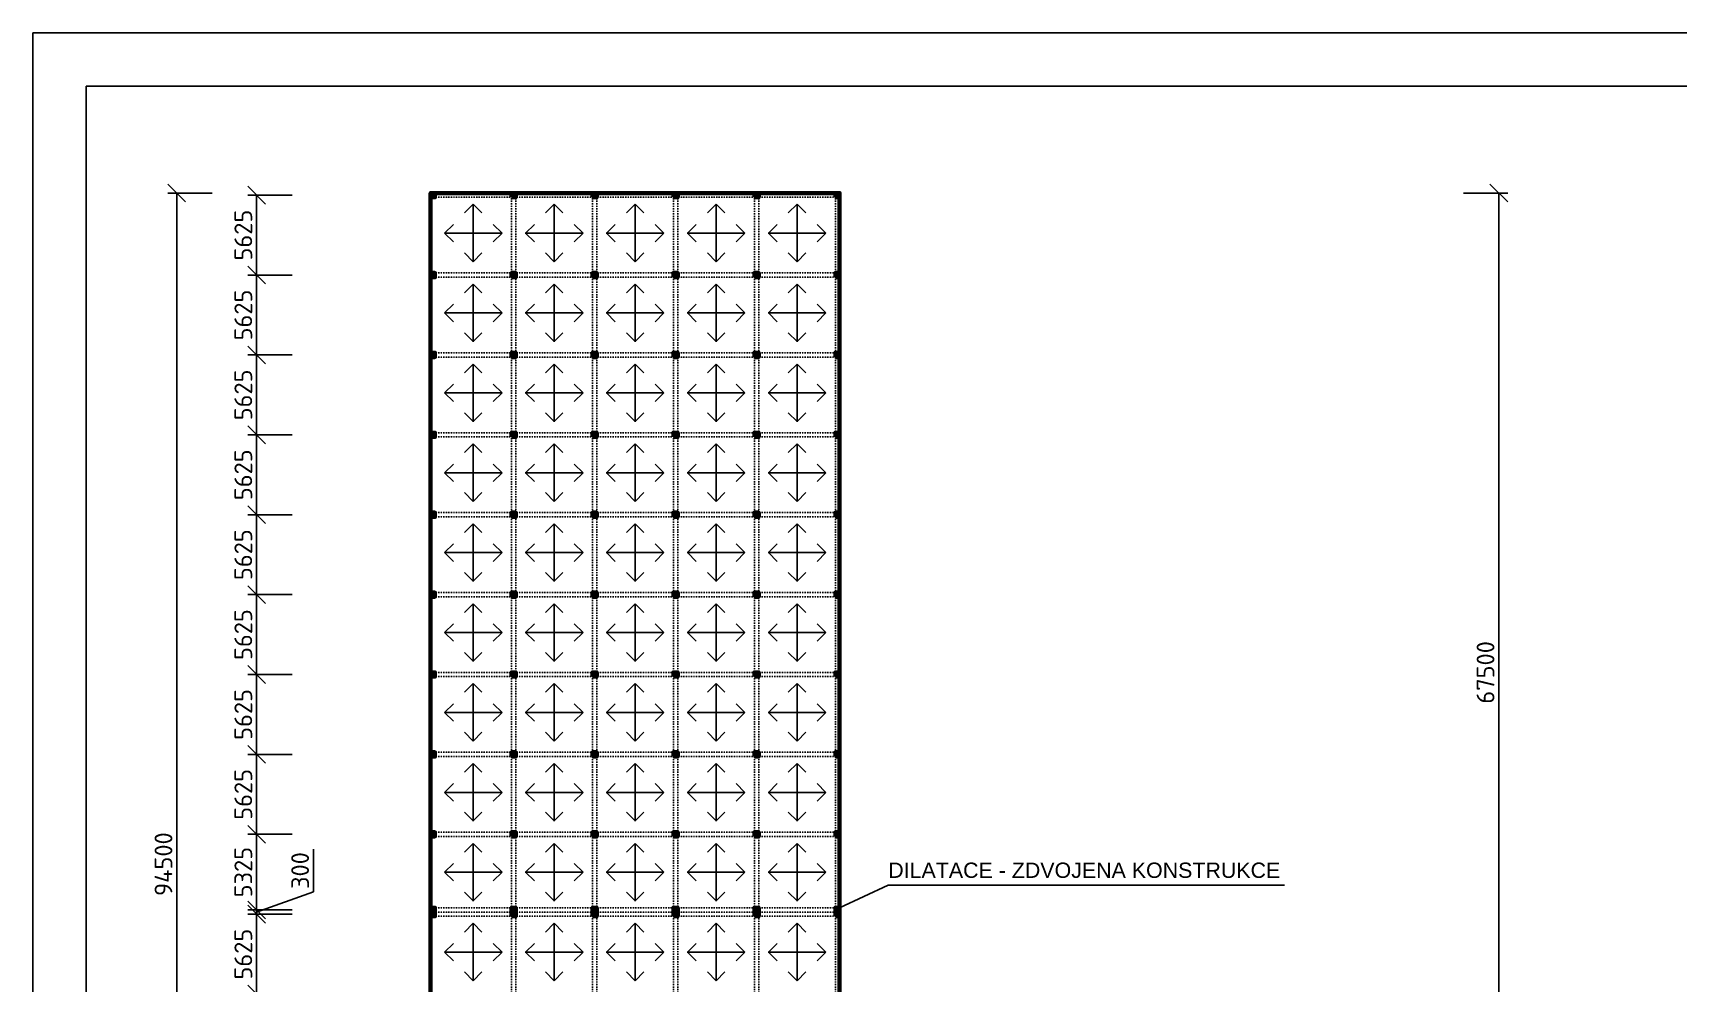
# Model space of a CAD drawing. Header units: millimetres. Extents: x 12904 to 327904, y -199771 to 141779.
# Drawn here: x 12904 to 128734, y -43922 to 22979 of the extents above; entities that cross this region are included whole.
import ezdxf

# ---------------------------------------------------------------- set-up
doc = ezdxf.new("R2010")
doc.units = ezdxf.units.MM
doc.linetypes.add('ČERCHOVANÁ', pattern=[25.4, 12.7, -6.35, 0, -6.35])
doc.layers.add('kóta', color=1, linetype='Continuous')
doc.layers.add('text', color=3, linetype='Continuous')
doc.layers.add('stěny', color=6, linetype='Continuous', lineweight=60)
doc.styles.add('ISOCPEUR', font='isocpeur.ttf')
doc.styles.get("Standard").update_dxf_attribs({"font": 'arial.ttf'})
doc.dimstyles.new('1-500', dxfattribs={"dimscale": 500, "dimtxt": 2.5, "dimasz": 2.5, "dimexe": 1.25, "dimexo": 0.625, "dimtad": 1, "dimdec": 0, "dimtxsty": 'ISOCPEUR', "dimblk": 'OBLIQUE', "dimcen": 2.5, "dimclrd": 1, "dimclre": 1, "dimclrt": 3, "dimadec": 0, "dimazin": 0, "dimtfac": 1, "dimtdec": 0, "dimtix": 1, "dimtmove": 1, "dimatfit": 3, "dimldrblk": 'OBLIQUE', "dimfxl": 5, "dimfxlon": 1, "dimtfillclr": 3, "dimarcsym": 0})

# ---------------------------------------------------------------- blocks, each defined once
blk = doc.blocks.new('_OBLIQUE')
at = {"color": 0, "linetype": 'ByBlock'}
blk.add_line((-0.5, -0.5), (0.5, 0.5), dxfattribs=at)
blk = doc.blocks.new('*D278')
at = {"layer": 'Defpoints', "color": 0, "transparency": 16777216}
for p in [(69704, 11704), (116114, 11704), (107204, -55796)]:
    blk.add_point(p, dxfattribs=at)
at = {"layer": 'kóta', "color": 1, "lineweight": -2, "transparency": 16777216}
for p, q in [((113614, 11704), (116739, 11704)), ((116114, -55796), (116114, 11704)), ((113614, -55796), (116739, -55796))]:
    blk.add_line(p, q, dxfattribs=at)
at = {"layer": 'kóta', "color": 1, "lineweight": -2, "transparency": 16777216, "xscale": 1250, "yscale": 1250, "zscale": 1250}
for p, rotation in [((116114, 11704), 90), ((116114, -55796), 270)]:
    blk.add_blockref('_OBLIQUE', p, dxfattribs=dict(at, rotation=rotation))
at = {"layer": 'kóta', "color": 3, "transparency": 16777216, "insert": (115177, -22046), "char_height": 1250, "attachment_point": 5, "rotation": 90, "style": 'ISOCPEUR'}
blk.add_mtext('67500', dxfattribs=at)
blk = doc.blocks.new('*D217')
at = {"layer": 'Defpoints', "color": 0, "transparency": 16777216}
for p in [(40904, 11554), (28654, 5929), (40904, 5929)]:
    blk.add_point(p, dxfattribs=at)
at = {"layer": 'kóta', "color": 1, "lineweight": -2, "transparency": 16777216}
for p, q in [((31154, 11554), (28029, 11554)), ((28654, 11554), (28654, 5929)), ((31154, 5929), (28029, 5929))]:
    blk.add_line(p, q, dxfattribs=at)
at = {"layer": 'kóta', "color": 1, "lineweight": -2, "transparency": 16777216, "xscale": 1250, "yscale": 1250, "zscale": 1250}
for p, rotation in [((28654, 11554), 90), ((28654, 5929), 270)]:
    blk.add_blockref('_OBLIQUE', p, dxfattribs=dict(at, rotation=rotation))
at = {"layer": 'kóta', "color": 3, "transparency": 16777216, "insert": (27717, 8742), "char_height": 1250, "attachment_point": 5, "rotation": 90, "style": 'ISOCPEUR'}
blk.add_mtext('5625', dxfattribs=at)
blk = doc.blocks.new('*D218')
at = {"layer": 'Defpoints', "color": 0, "transparency": 16777216}
for p in [(40904, 5929), (28654, 304), (40904, 304)]:
    blk.add_point(p, dxfattribs=at)
at = {"layer": 'kóta', "color": 1, "lineweight": -2, "transparency": 16777216}
for p, q in [((31154, 5929), (28029, 5929)), ((28654, 5929), (28654, 304)), ((31154, 304), (28029, 304))]:
    blk.add_line(p, q, dxfattribs=at)
at = {"layer": 'kóta', "color": 1, "lineweight": -2, "transparency": 16777216, "xscale": 1250, "yscale": 1250, "zscale": 1250}
for p, rotation in [((28654, 5929), 90), ((28654, 304), 270)]:
    blk.add_blockref('_OBLIQUE', p, dxfattribs=dict(at, rotation=rotation))
at = {"layer": 'kóta', "color": 3, "transparency": 16777216, "insert": (27717, 3117), "char_height": 1250, "attachment_point": 5, "rotation": 90, "style": 'ISOCPEUR'}
blk.add_mtext('5625', dxfattribs=at)
blk = doc.blocks.new('*D219')
at = {"layer": 'Defpoints', "color": 0, "transparency": 16777216}
for p in [(40904, 304), (28654, -5321), (40904, -5321)]:
    blk.add_point(p, dxfattribs=at)
at = {"layer": 'kóta', "color": 1, "lineweight": -2, "transparency": 16777216}
for p, q in [((31154, 304), (28029, 304)), ((28654, 304), (28654, -5321)), ((31154, -5321), (28029, -5321))]:
    blk.add_line(p, q, dxfattribs=at)
at = {"layer": 'kóta', "color": 1, "lineweight": -2, "transparency": 16777216, "xscale": 1250, "yscale": 1250, "zscale": 1250}
for p, rotation in [((28654, 304), 90), ((28654, -5321), 270)]:
    blk.add_blockref('_OBLIQUE', p, dxfattribs=dict(at, rotation=rotation))
at = {"layer": 'kóta', "color": 3, "transparency": 16777216, "insert": (27717, -2508), "char_height": 1250, "attachment_point": 5, "rotation": 90, "style": 'ISOCPEUR'}
blk.add_mtext('5625', dxfattribs=at)
blk = doc.blocks.new('*D220')
at = {"layer": 'Defpoints', "color": 0, "transparency": 16777216}
for p in [(40904, -5321), (28654, -10946), (40904, -10946)]:
    blk.add_point(p, dxfattribs=at)
at = {"layer": 'kóta', "color": 1, "lineweight": -2, "transparency": 16777216}
for p, q in [((31154, -5321), (28029, -5321)), ((28654, -5321), (28654, -10946)), ((31154, -10946), (28029, -10946))]:
    blk.add_line(p, q, dxfattribs=at)
at = {"layer": 'kóta', "color": 1, "lineweight": -2, "transparency": 16777216, "xscale": 1250, "yscale": 1250, "zscale": 1250}
for p, rotation in [((28654, -5321), 90), ((28654, -10946), 270)]:
    blk.add_blockref('_OBLIQUE', p, dxfattribs=dict(at, rotation=rotation))
at = {"layer": 'kóta', "color": 3, "transparency": 16777216, "insert": (27717, -8133), "char_height": 1250, "attachment_point": 5, "rotation": 90, "style": 'ISOCPEUR'}
blk.add_mtext('5625', dxfattribs=at)
blk = doc.blocks.new('*D221')
at = {"layer": 'Defpoints', "color": 0, "transparency": 16777216}
for p in [(40904, -10946), (28654, -16571), (40904, -16571)]:
    blk.add_point(p, dxfattribs=at)
at = {"layer": 'kóta', "color": 1, "lineweight": -2, "transparency": 16777216}
for p, q in [((31154, -10946), (28029, -10946)), ((28654, -10946), (28654, -16571)), ((31154, -16571), (28029, -16571))]:
    blk.add_line(p, q, dxfattribs=at)
at = {"layer": 'kóta', "color": 1, "lineweight": -2, "transparency": 16777216, "xscale": 1250, "yscale": 1250, "zscale": 1250}
for p, rotation in [((28654, -10946), 90), ((28654, -16571), 270)]:
    blk.add_blockref('_OBLIQUE', p, dxfattribs=dict(at, rotation=rotation))
at = {"layer": 'kóta', "color": 3, "transparency": 16777216, "insert": (27717, -13758), "char_height": 1250, "attachment_point": 5, "rotation": 90, "style": 'ISOCPEUR'}
blk.add_mtext('5625', dxfattribs=at)
blk = doc.blocks.new('*D222')
at = {"layer": 'Defpoints', "color": 0, "transparency": 16777216}
for p in [(40904, -16571), (28654, -22196), (40904, -22196)]:
    blk.add_point(p, dxfattribs=at)
at = {"layer": 'kóta', "color": 1, "lineweight": -2, "transparency": 16777216}
for p, q in [((31154, -16571), (28029, -16571)), ((28654, -16571), (28654, -22196)), ((31154, -22196), (28029, -22196))]:
    blk.add_line(p, q, dxfattribs=at)
at = {"layer": 'kóta', "color": 1, "lineweight": -2, "transparency": 16777216, "xscale": 1250, "yscale": 1250, "zscale": 1250}
for p, rotation in [((28654, -16571), 90), ((28654, -22196), 270)]:
    blk.add_blockref('_OBLIQUE', p, dxfattribs=dict(at, rotation=rotation))
at = {"layer": 'kóta', "color": 3, "transparency": 16777216, "insert": (27717, -19383), "char_height": 1250, "attachment_point": 5, "rotation": 90, "style": 'ISOCPEUR'}
blk.add_mtext('5625', dxfattribs=at)
blk = doc.blocks.new('*D223')
at = {"layer": 'Defpoints', "color": 0, "transparency": 16777216}
for p in [(40904, -22196), (28654, -27821), (40904, -27821)]:
    blk.add_point(p, dxfattribs=at)
at = {"layer": 'kóta', "color": 1, "lineweight": -2, "transparency": 16777216}
for p, q in [((31154, -22196), (28029, -22196)), ((28654, -22196), (28654, -27821)), ((31154, -27821), (28029, -27821))]:
    blk.add_line(p, q, dxfattribs=at)
at = {"layer": 'kóta', "color": 1, "lineweight": -2, "transparency": 16777216, "xscale": 1250, "yscale": 1250, "zscale": 1250}
for p, rotation in [((28654, -22196), 90), ((28654, -27821), 270)]:
    blk.add_blockref('_OBLIQUE', p, dxfattribs=dict(at, rotation=rotation))
at = {"layer": 'kóta', "color": 3, "transparency": 16777216, "insert": (27717, -25008), "char_height": 1250, "attachment_point": 5, "rotation": 90, "style": 'ISOCPEUR'}
blk.add_mtext('5625', dxfattribs=at)
blk = doc.blocks.new('*D224')
at = {"layer": 'Defpoints', "color": 0, "transparency": 16777216}
for p in [(40904, -27821), (28654, -33446), (40904, -33446)]:
    blk.add_point(p, dxfattribs=at)
at = {"layer": 'kóta', "color": 1, "lineweight": -2, "transparency": 16777216}
for p, q in [((31154, -27821), (28029, -27821)), ((28654, -27821), (28654, -33446)), ((31154, -33446), (28029, -33446))]:
    blk.add_line(p, q, dxfattribs=at)
at = {"layer": 'kóta', "color": 1, "lineweight": -2, "transparency": 16777216, "xscale": 1250, "yscale": 1250, "zscale": 1250}
for p, rotation in [((28654, -27821), 90), ((28654, -33446), 270)]:
    blk.add_blockref('_OBLIQUE', p, dxfattribs=dict(at, rotation=rotation))
at = {"layer": 'kóta', "color": 3, "transparency": 16777216, "insert": (27717, -30633), "char_height": 1250, "attachment_point": 5, "rotation": 90, "style": 'ISOCPEUR'}
blk.add_mtext('5625', dxfattribs=at)
blk = doc.blocks.new('*D225')
at = {"layer": 'Defpoints', "color": 0, "transparency": 16777216}
for p in [(40904, -33446), (28654, -38771), (40904, -38771)]:
    blk.add_point(p, dxfattribs=at)
at = {"layer": 'kóta', "color": 1, "lineweight": -2, "transparency": 16777216}
for p, q in [((31154, -33446), (28029, -33446)), ((28654, -33446), (28654, -38771)), ((31154, -38771), (28029, -38771))]:
    blk.add_line(p, q, dxfattribs=at)
at = {"layer": 'kóta', "color": 1, "lineweight": -2, "transparency": 16777216, "xscale": 1250, "yscale": 1250, "zscale": 1250}
for p, rotation in [((28654, -33446), 90), ((28654, -38771), 270)]:
    blk.add_blockref('_OBLIQUE', p, dxfattribs=dict(at, rotation=rotation))
at = {"layer": 'kóta', "color": 3, "transparency": 16777216, "insert": (27717, -36108), "char_height": 1250, "attachment_point": 5, "rotation": 90, "style": 'ISOCPEUR'}
blk.add_mtext('5325', dxfattribs=at)
blk = doc.blocks.new('*D226')
at = {"layer": 'Defpoints', "color": 0, "transparency": 16777216}
for p in [(40904, -39071), (28654, -44696), (40904, -44696)]:
    blk.add_point(p, dxfattribs=at)
at = {"layer": 'kóta', "color": 1, "lineweight": -2, "transparency": 16777216}
for p, q in [((31154, -39071), (28029, -39071)), ((28654, -39071), (28654, -44696)), ((31154, -44696), (28029, -44696))]:
    blk.add_line(p, q, dxfattribs=at)
at = {"layer": 'kóta', "color": 1, "lineweight": -2, "transparency": 16777216, "xscale": 1250, "yscale": 1250, "zscale": 1250}
for p, rotation in [((28654, -39071), 90), ((28654, -44696), 270)]:
    blk.add_blockref('_OBLIQUE', p, dxfattribs=dict(at, rotation=rotation))
at = {"layer": 'kóta', "color": 3, "transparency": 16777216, "insert": (27717, -41883), "char_height": 1250, "attachment_point": 5, "rotation": 90, "style": 'ISOCPEUR'}
blk.add_mtext('5625', dxfattribs=at)
blk = doc.blocks.new('*D202')
at = {"layer": 'Defpoints', "color": 0, "transparency": 16777216}
for p in [(28654, -39071), (40904, -38771), (40904, -39071)]:
    blk.add_point(p, dxfattribs=at)
at = {"layer": 'kóta', "color": 1, "lineweight": -2, "transparency": 16777216}
for p, q in [((32654, -37498), (32654, -34498)), ((28654, -38921), (32654, -37498)), ((28654, -38771), (28654, -37521)), ((31154, -38771), (28029, -38771)), ((31154, -39071), (28029, -39071)), ((28654, -38771), (28654, -39071)), ((28654, -38771), (28654, -39071)), ((28654, -39071), (28654, -40321))]:
    blk.add_line(p, q, dxfattribs=at)
at = {"layer": 'kóta', "color": 1, "lineweight": -2, "transparency": 16777216, "xscale": 1250, "yscale": 1250, "zscale": 1250}
for p, rotation in [((28654, -38771), 270), ((28654, -39071), 90)]:
    blk.add_blockref('_OBLIQUE', p, dxfattribs=dict(at, rotation=rotation))
at = {"layer": 'kóta', "color": 3, "transparency": 16777216, "insert": (31717, -35998), "char_height": 1250, "attachment_point": 5, "rotation": 90, "style": 'ISOCPEUR'}
blk.add_mtext('300', dxfattribs=at)
blk = doc.blocks.new('*D207')
at = {"layer": 'Defpoints', "color": 0, "transparency": 16777216}
for p in [(40904, 11704), (23034, -82796), (40904, -82796)]:
    blk.add_point(p, dxfattribs=at)
at = {"layer": 'kóta', "color": 1, "lineweight": -2, "transparency": 16777216}
for p, q in [((25534, 11704), (22409, 11704)), ((23034, 11704), (23034, -82796)), ((25534, -82796), (22409, -82796))]:
    blk.add_line(p, q, dxfattribs=at)
at = {"layer": 'kóta', "color": 1, "lineweight": -2, "transparency": 16777216, "xscale": 1250, "yscale": 1250, "zscale": 1250}
for p, rotation in [((23034, 11704), 90), ((23034, -82796), 270)]:
    blk.add_blockref('_OBLIQUE', p, dxfattribs=dict(at, rotation=rotation))
at = {"layer": 'kóta', "color": 3, "transparency": 16777216, "insert": (22097, -35546), "char_height": 1250, "attachment_point": 5, "rotation": 90, "style": 'ISOCPEUR'}
blk.add_mtext('94500', dxfattribs=at)

msp = doc.modelspace()

# ---------------------------------------------------------------- linework, layer by layer
at = {"linetype": 'ČERCHOVANÁ', "ltscale": 7}
for p, q in [((46604.2, 11704.3), (46604.2, -56095.7)), ((46904.2, 11704.3), (46904.2, -56095.7)), ((52304.2, 11704.3), (52304.2, -56095.7)), ((52604.2, 11704.3), (52604.2, -56095.7)), ((58004.2, 11704.3), (58004.2, -56095.7)), ((58304.2, 11704.3), (58304.2, -56095.7)), ((63704.2, 11704.3), (63704.2, -56095.7)), ((64004.2, 11704.3), (64004.2, -56095.7)), ((69404.2, 11704.3), (69404.2, -56095.7)), ((40904.2, 11404.3), (69704.2, 11404.3)), ((40904.2, 6079.3), (69704.2, 6079.3)), ((40904.2, 5779.3), (69704.2, 5779.3)), ((40904.2, 454.3), (69704.2, 454.3)), ((40904.2, 154.3), (69704.2, 154.3)), ((40904.2, -5170.7), (69704.2, -5170.7)), ((40904.2, -5455.7), (69704.2, -5455.7)), ((40904.2, -10795.7), (69704.2, -10795.7)), ((40904.2, -11095.7), (69704.2, -11095.7)), ((40904.2, -16420.7), (69704.2, -16420.7)), ((40904.2, -16720.7), (69704.2, -16720.7)), ((40904.2, -22045.7), (69704.2, -22045.7)), ((40904.2, -22045.7), (69704.2, -22045.7)), ((40904.2, -22345.7), (69704.2, -22345.7)), ((40904.2, -27670.7), (69704.2, -27670.7)), ((40904.2, -27970.7), (69704.2, -27970.7)), ((40904.2, -33295.7), (69704.2, -33295.7)), ((40904.2, -33595.7), (69704.2, -33595.7)), ((40904.2, -38620.7), (69704.2, -38620.7)), ((40904.2, -38920.7), (69704.2, -38920.7)), ((40904.2, -39220.7), (69704.2, -39220.7))]:
    msp.add_line(p, q, dxfattribs=at)
for p, q in [((43904.2, 10916.1), (43288.6, 10300.5)), ((43904.2, 10916.1), (43904.2, 6852.6)), ((43904.2, 10916.1), (44519.7, 10300.5)), ((49604.2, 10916.1), (48988.6, 10300.5)), ((49604.2, 10916.1), (49604.2, 6852.6)), ((49604.2, 10916.1), (50219.7, 10300.5)), ((55304.2, 10916.1), (54688.6, 10300.5)), ((55304.2, 10916.1), (55304.2, 6852.6)), ((55304.2, 10916.1), (55919.7, 10300.5)), ((61004.2, 10916.1), (60388.6, 10300.5)), ((61004.2, 10916.1), (61004.2, 6852.6)), ((61004.2, 10916.1), (61619.7, 10300.5)), ((66704.2, 10916.1), (66088.6, 10300.5)), ((66704.2, 10916.1), (66704.2, 6852.6)), ((66704.2, 10916.1), (67319.7, 10300.5)), ((41891.9, 8884.3), (42507.5, 9499.9)), ((45935.9, 8884.3), (45320.3, 9499.9)), ((47591.9, 8884.3), (48207.5, 9499.9)), ((51635.9, 8884.3), (51020.3, 9499.9)), ((53291.9, 8884.3), (53907.5, 9499.9)), ((57335.9, 8884.3), (56720.3, 9499.9)), ((58991.9, 8884.3), (59607.5, 9499.9)), ((63035.9, 8884.3), (62420.3, 9499.9)), ((64691.9, 8884.3), (65307.5, 9499.9)), ((68735.9, 8884.3), (68120.3, 9499.9)), ((45935.9, 8884.3), (41872.4, 8884.3)), ((41891.9, 8884.3), (42507.5, 8268.8)), ((45935.9, 8884.3), (45320.3, 8268.8)), ((51635.9, 8884.3), (47572.4, 8884.3)), ((47591.9, 8884.3), (48207.5, 8268.8)), ((51635.9, 8884.3), (51020.3, 8268.8)), ((57335.9, 8884.3), (53272.4, 8884.3)), ((53291.9, 8884.3), (53907.5, 8268.8)), ((57335.9, 8884.3), (56720.3, 8268.8)), ((63035.9, 8884.3), (58972.4, 8884.3)), ((58991.9, 8884.3), (59607.5, 8268.8)), ((63035.9, 8884.3), (62420.3, 8268.8)), ((68735.9, 8884.3), (64672.4, 8884.3)), ((64691.9, 8884.3), (65307.5, 8268.8)), ((68735.9, 8884.3), (68120.3, 8268.8)), ((43904.2, 6872.1), (43288.6, 7487.7)), ((43904.2, 6872.1), (44519.7, 7487.7)), ((49604.2, 6872.1), (48988.6, 7487.7)), ((49604.2, 6872.1), (50219.7, 7487.7)), ((55304.2, 6872.1), (54688.6, 7487.7)), ((55304.2, 6872.1), (55919.7, 7487.7)), ((61004.2, 6872.1), (60388.6, 7487.7)), ((61004.2, 6872.1), (61619.7, 7487.7)), ((66704.2, 6872.1), (66088.6, 7487.7)), ((66704.2, 6872.1), (67319.7, 7487.7)), ((43904.2, 5291.1), (43288.6, 4675.5)), ((43904.2, 5291.1), (43904.2, 1227.6)), ((43904.2, 5291.1), (44519.7, 4675.5)), ((49604.2, 5291.1), (48988.6, 4675.5)), ((49604.2, 5291.1), (49604.2, 1227.6)), ((49604.2, 5291.1), (50219.7, 4675.5)), ((55304.2, 5291.1), (54688.6, 4675.5)), ((55304.2, 5291.1), (55304.2, 1227.6)), ((55304.2, 5291.1), (55919.7, 4675.5)), ((61004.2, 5291.1), (60388.6, 4675.5)), ((61004.2, 5291.1), (61004.2, 1227.6)), ((61004.2, 5291.1), (61619.7, 4675.5)), ((66704.2, 5291.1), (66088.6, 4675.5)), ((66704.2, 5291.1), (66704.2, 1227.6)), ((66704.2, 5291.1), (67319.7, 4675.5)), ((41891.9, 3259.3), (42507.5, 3874.9)), ((45935.9, 3259.3), (45320.3, 3874.9)), ((47591.9, 3259.3), (48207.5, 3874.9)), ((51635.9, 3259.3), (51020.3, 3874.9)), ((53291.9, 3259.3), (53907.5, 3874.9)), ((57335.9, 3259.3), (56720.3, 3874.9)), ((58991.9, 3259.3), (59607.5, 3874.9)), ((63035.9, 3259.3), (62420.3, 3874.9)), ((64691.9, 3259.3), (65307.5, 3874.9)), ((68735.9, 3259.3), (68120.3, 3874.9)), ((45935.9, 3259.3), (41872.4, 3259.3)), ((41891.9, 3259.3), (42507.5, 2643.8)), ((45935.9, 3259.3), (45320.3, 2643.8)), ((51635.9, 3259.3), (47572.4, 3259.3)), ((47591.9, 3259.3), (48207.5, 2643.8)), ((51635.9, 3259.3), (51020.3, 2643.8)), ((57335.9, 3259.3), (53272.4, 3259.3)), ((53291.9, 3259.3), (53907.5, 2643.8)), ((57335.9, 3259.3), (56720.3, 2643.8)), ((63035.9, 3259.3), (58972.4, 3259.3)), ((58991.9, 3259.3), (59607.5, 2643.8)), ((63035.9, 3259.3), (62420.3, 2643.8)), ((68735.9, 3259.3), (64672.4, 3259.3)), ((64691.9, 3259.3), (65307.5, 2643.8)), ((68735.9, 3259.3), (68120.3, 2643.8)), ((43904.2, 1247.1), (43288.6, 1862.7)), ((43904.2, 1247.1), (44519.7, 1862.7)), ((49604.2, 1247.1), (48988.6, 1862.7)), ((49604.2, 1247.1), (50219.7, 1862.7)), ((55304.2, 1247.1), (54688.6, 1862.7)), ((55304.2, 1247.1), (55919.7, 1862.7)), ((61004.2, 1247.1), (60388.6, 1862.7)), ((61004.2, 1247.1), (61619.7, 1862.7)), ((66704.2, 1247.1), (66088.6, 1862.7)), ((66704.2, 1247.1), (67319.7, 1862.7)), ((43904.2, -333.9), (43288.6, -949.5)), ((43904.2, -333.9), (43904.2, -4397.4)), ((43904.2, -333.9), (44519.7, -949.5)), ((49604.2, -333.9), (48988.6, -949.5)), ((49604.2, -333.9), (49604.2, -4397.4)), ((49604.2, -333.9), (50219.7, -949.5)), ((55304.2, -333.9), (54688.6, -949.5)), ((55304.2, -333.9), (55304.2, -4397.4)), ((55304.2, -333.9), (55919.7, -949.5)), ((61004.2, -333.9), (60388.6, -949.5)), ((61004.2, -333.9), (61004.2, -4397.4)), ((61004.2, -333.9), (61619.7, -949.5)), ((66704.2, -333.9), (66088.6, -949.5)), ((66704.2, -333.9), (66704.2, -4397.4)), ((66704.2, -333.9), (67319.7, -949.5)), ((41891.9, -2365.7), (42507.5, -1750.1)), ((45935.9, -2365.7), (45320.3, -1750.1)), ((47591.9, -2365.7), (48207.5, -1750.1)), ((51635.9, -2365.7), (51020.3, -1750.1)), ((53291.9, -2365.7), (53907.5, -1750.1)), ((57335.9, -2365.7), (56720.3, -1750.1)), ((58991.9, -2365.7), (59607.5, -1750.1)), ((63035.9, -2365.7), (62420.3, -1750.1)), ((64691.9, -2365.7), (65307.5, -1750.1)), ((68735.9, -2365.7), (68120.3, -1750.1)), ((45935.9, -2365.7), (41872.4, -2365.7)), ((41891.9, -2365.7), (42507.5, -2981.2)), ((45935.9, -2365.7), (45320.3, -2981.2)), ((51635.9, -2365.7), (47572.4, -2365.7)), ((47591.9, -2365.7), (48207.5, -2981.2)), ((51635.9, -2365.7), (51020.3, -2981.2)), ((57335.9, -2365.7), (53272.4, -2365.7)), ((53291.9, -2365.7), (53907.5, -2981.2)), ((57335.9, -2365.7), (56720.3, -2981.2)), ((63035.9, -2365.7), (58972.4, -2365.7)), ((58991.9, -2365.7), (59607.5, -2981.2)), ((63035.9, -2365.7), (62420.3, -2981.2)), ((68735.9, -2365.7), (64672.4, -2365.7)), ((64691.9, -2365.7), (65307.5, -2981.2)), ((68735.9, -2365.7), (68120.3, -2981.2)), ((43904.2, -4377.9), (43288.6, -3762.3)), ((43904.2, -4377.9), (44519.7, -3762.3)), ((49604.2, -4377.9), (48988.6, -3762.3)), ((49604.2, -4377.9), (50219.7, -3762.3)), ((55304.2, -4377.9), (54688.6, -3762.3)), ((55304.2, -4377.9), (55919.7, -3762.3)), ((61004.2, -4377.9), (60388.6, -3762.3)), ((61004.2, -4377.9), (61619.7, -3762.3)), ((66704.2, -4377.9), (66088.6, -3762.3)), ((66704.2, -4377.9), (67319.7, -3762.3)), ((43904.2, -5958.9), (43288.6, -6574.5)), ((43904.2, -5958.9), (43904.2, -10022.4)), ((43904.2, -5958.9), (44519.7, -6574.5)), ((49604.2, -5958.9), (48988.6, -6574.5)), ((49604.2, -5958.9), (49604.2, -10022.4)), ((49604.2, -5958.9), (50219.7, -6574.5)), ((55304.2, -5958.9), (54688.6, -6574.5)), ((55304.2, -5958.9), (55304.2, -10022.4)), ((55304.2, -5958.9), (55919.7, -6574.5)), ((61004.2, -5958.9), (60388.6, -6574.5)), ((61004.2, -5958.9), (61004.2, -10022.4)), ((61004.2, -5958.9), (61619.7, -6574.5)), ((66704.2, -5958.9), (66088.6, -6574.5)), ((66704.2, -5958.9), (66704.2, -10022.4)), ((66704.2, -5958.9), (67319.7, -6574.5)), ((45935.9, -7990.7), (41872.4, -7990.7)), ((41891.9, -7990.7), (42507.5, -7375.1)), ((41891.9, -7990.7), (42507.5, -8606.2)), ((45935.9, -7990.7), (45320.3, -7375.1)), ((45935.9, -7990.7), (45320.3, -8606.2)), ((51635.9, -7990.7), (47572.4, -7990.7)), ((47591.9, -7990.7), (48207.5, -7375.1)), ((47591.9, -7990.7), (48207.5, -8606.2)), ((51635.9, -7990.7), (51020.3, -7375.1)), ((51635.9, -7990.7), (51020.3, -8606.2)), ((57335.9, -7990.7), (53272.4, -7990.7)), ((53291.9, -7990.7), (53907.5, -7375.1)), ((53291.9, -7990.7), (53907.5, -8606.2)), ((57335.9, -7990.7), (56720.3, -7375.1)), ((57335.9, -7990.7), (56720.3, -8606.2)), ((63035.9, -7990.7), (58972.4, -7990.7)), ((58991.9, -7990.7), (59607.5, -7375.1)), ((58991.9, -7990.7), (59607.5, -8606.2)), ((63035.9, -7990.7), (62420.3, -7375.1)), ((63035.9, -7990.7), (62420.3, -8606.2)), ((68735.9, -7990.7), (64672.4, -7990.7)), ((64691.9, -7990.7), (65307.5, -7375.1)), ((64691.9, -7990.7), (65307.5, -8606.2)), ((68735.9, -7990.7), (68120.3, -7375.1)), ((68735.9, -7990.7), (68120.3, -8606.2)), ((43904.2, -10002.9), (43288.6, -9387.3)), ((43904.2, -10002.9), (44519.7, -9387.3)), ((49604.2, -10002.9), (48988.6, -9387.3)), ((49604.2, -10002.9), (50219.7, -9387.3)), ((55304.2, -10002.9), (54688.6, -9387.3)), ((55304.2, -10002.9), (55919.7, -9387.3)), ((61004.2, -10002.9), (60388.6, -9387.3)), ((61004.2, -10002.9), (61619.7, -9387.3)), ((66704.2, -10002.9), (66088.6, -9387.3)), ((66704.2, -10002.9), (67319.7, -9387.3)), ((43904.2, -11583.9), (43288.6, -12199.5)), ((43904.2, -11583.9), (43904.2, -15647.4)), ((43904.2, -11583.9), (44519.7, -12199.5)), ((49604.2, -11583.9), (48988.6, -12199.5)), ((49604.2, -11583.9), (49604.2, -15647.4)), ((49604.2, -11583.9), (50219.7, -12199.5)), ((55304.2, -11583.9), (54688.6, -12199.5)), ((55304.2, -11583.9), (55304.2, -15647.4)), ((55304.2, -11583.9), (55919.7, -12199.5)), ((61004.2, -11583.9), (60388.6, -12199.5)), ((61004.2, -11583.9), (61004.2, -15647.4)), ((61004.2, -11583.9), (61619.7, -12199.5)), ((66704.2, -11583.9), (66088.6, -12199.5)), ((66704.2, -11583.9), (66704.2, -15647.4)), ((66704.2, -11583.9), (67319.7, -12199.5)), ((45935.9, -13615.7), (41872.4, -13615.7)), ((41891.9, -13615.7), (42507.5, -13000.1)), ((41891.9, -13615.7), (42507.5, -14231.2)), ((45935.9, -13615.7), (45320.3, -13000.1)), ((45935.9, -13615.7), (45320.3, -14231.2)), ((51635.9, -13615.7), (47572.4, -13615.7)), ((47591.9, -13615.7), (48207.5, -13000.1)), ((47591.9, -13615.7), (48207.5, -14231.2)), ((51635.9, -13615.7), (51020.3, -13000.1)), ((51635.9, -13615.7), (51020.3, -14231.2)), ((57335.9, -13615.7), (53272.4, -13615.7)), ((53291.9, -13615.7), (53907.5, -13000.1)), ((53291.9, -13615.7), (53907.5, -14231.2)), ((57335.9, -13615.7), (56720.3, -13000.1)), ((57335.9, -13615.7), (56720.3, -14231.2)), ((63035.9, -13615.7), (58972.4, -13615.7)), ((58991.9, -13615.7), (59607.5, -13000.1)), ((58991.9, -13615.7), (59607.5, -14231.2)), ((63035.9, -13615.7), (62420.3, -13000.1)), ((63035.9, -13615.7), (62420.3, -14231.2)), ((68735.9, -13615.7), (64672.4, -13615.7)), ((64691.9, -13615.7), (65307.5, -13000.1)), ((64691.9, -13615.7), (65307.5, -14231.2)), ((68735.9, -13615.7), (68120.3, -13000.1)), ((68735.9, -13615.7), (68120.3, -14231.2)), ((43904.2, -15627.9), (43288.6, -15012.3)), ((43904.2, -15627.9), (44519.7, -15012.3)), ((49604.2, -15627.9), (48988.6, -15012.3)), ((49604.2, -15627.9), (50219.7, -15012.3)), ((55304.2, -15627.9), (54688.6, -15012.3)), ((55304.2, -15627.9), (55919.7, -15012.3)), ((61004.2, -15627.9), (60388.6, -15012.3)), ((61004.2, -15627.9), (61619.7, -15012.3)), ((66704.2, -15627.9), (66088.6, -15012.3)), ((66704.2, -15627.9), (67319.7, -15012.3)), ((43904.2, -17208.9), (43288.6, -17824.5)), ((43904.2, -17208.9), (43904.2, -21272.4)), ((43904.2, -17208.9), (44519.7, -17824.5)), ((49604.2, -17208.9), (48988.6, -17824.5)), ((49604.2, -17208.9), (49604.2, -21272.4)), ((49604.2, -17208.9), (50219.7, -17824.5)), ((55304.2, -17208.9), (54688.6, -17824.5)), ((55304.2, -17208.9), (55304.2, -21272.4)), ((55304.2, -17208.9), (55919.7, -17824.5)), ((61004.2, -17208.9), (60388.6, -17824.5)), ((61004.2, -17208.9), (61004.2, -21272.4)), ((61004.2, -17208.9), (61619.7, -17824.5)), ((66704.2, -17208.9), (66088.6, -17824.5)), ((66704.2, -17208.9), (66704.2, -21272.4)), ((66704.2, -17208.9), (67319.7, -17824.5)), ((45935.9, -19240.7), (41872.4, -19240.7)), ((41891.9, -19240.7), (42507.5, -18625.1)), ((41891.9, -19240.7), (42507.5, -19856.2)), ((45935.9, -19240.7), (45320.3, -18625.1)), ((45935.9, -19240.7), (45320.3, -19856.2)), ((51635.9, -19240.7), (47572.4, -19240.7)), ((47591.9, -19240.7), (48207.5, -18625.1)), ((47591.9, -19240.7), (48207.5, -19856.2)), ((51635.9, -19240.7), (51020.3, -18625.1)), ((51635.9, -19240.7), (51020.3, -19856.2)), ((57335.9, -19240.7), (53272.4, -19240.7)), ((53291.9, -19240.7), (53907.5, -18625.1)), ((53291.9, -19240.7), (53907.5, -19856.2)), ((57335.9, -19240.7), (56720.3, -18625.1)), ((57335.9, -19240.7), (56720.3, -19856.2)), ((63035.9, -19240.7), (58972.4, -19240.7)), ((58991.9, -19240.7), (59607.5, -18625.1)), ((58991.9, -19240.7), (59607.5, -19856.2)), ((63035.9, -19240.7), (62420.3, -18625.1)), ((63035.9, -19240.7), (62420.3, -19856.2)), ((68735.9, -19240.7), (64672.4, -19240.7)), ((64691.9, -19240.7), (65307.5, -18625.1)), ((64691.9, -19240.7), (65307.5, -19856.2)), ((68735.9, -19240.7), (68120.3, -18625.1)), ((68735.9, -19240.7), (68120.3, -19856.2)), ((43904.2, -21252.9), (43288.6, -20637.3)), ((43904.2, -21252.9), (44519.7, -20637.3)), ((49604.2, -21252.9), (48988.6, -20637.3)), ((49604.2, -21252.9), (50219.7, -20637.3)), ((55304.2, -21252.9), (54688.6, -20637.3)), ((55304.2, -21252.9), (55919.7, -20637.3)), ((61004.2, -21252.9), (60388.6, -20637.3)), ((61004.2, -21252.9), (61619.7, -20637.3)), ((66704.2, -21252.9), (66088.6, -20637.3)), ((66704.2, -21252.9), (67319.7, -20637.3)), ((43904.2, -22833.9), (43288.6, -23449.5)), ((43904.2, -22833.9), (43904.2, -26897.4)), ((43904.2, -22833.9), (44519.7, -23449.5)), ((49604.2, -22833.9), (48988.6, -23449.5)), ((49604.2, -22833.9), (49604.2, -26897.4)), ((49604.2, -22833.9), (50219.7, -23449.5)), ((55304.2, -22833.9), (54688.6, -23449.5)), ((55304.2, -22833.9), (55304.2, -26897.4)), ((55304.2, -22833.9), (55919.7, -23449.5)), ((61004.2, -22833.9), (60388.6, -23449.5)), ((61004.2, -22833.9), (61004.2, -26897.4)), ((61004.2, -22833.9), (61619.7, -23449.5)), ((66704.2, -22833.9), (66088.6, -23449.5)), ((66704.2, -22833.9), (66704.2, -26897.4)), ((66704.2, -22833.9), (67319.7, -23449.5)), ((41891.9, -24865.7), (42507.5, -24250.1)), ((45935.9, -24865.7), (45320.3, -24250.1)), ((47591.9, -24865.7), (48207.5, -24250.1)), ((51635.9, -24865.7), (51020.3, -24250.1)), ((53291.9, -24865.7), (53907.5, -24250.1)), ((57335.9, -24865.7), (56720.3, -24250.1)), ((58991.9, -24865.7), (59607.5, -24250.1)), ((63035.9, -24865.7), (62420.3, -24250.1)), ((64691.9, -24865.7), (65307.5, -24250.1)), ((68735.9, -24865.7), (68120.3, -24250.1)), ((45935.9, -24865.7), (41872.4, -24865.7)), ((41891.9, -24865.7), (42507.5, -25481.2)), ((45935.9, -24865.7), (45320.3, -25481.2)), ((51635.9, -24865.7), (47572.4, -24865.7)), ((47591.9, -24865.7), (48207.5, -25481.2)), ((51635.9, -24865.7), (51020.3, -25481.2)), ((57335.9, -24865.7), (53272.4, -24865.7)), ((53291.9, -24865.7), (53907.5, -25481.2)), ((57335.9, -24865.7), (56720.3, -25481.2)), ((63035.9, -24865.7), (58972.4, -24865.7)), ((58991.9, -24865.7), (59607.5, -25481.2)), ((63035.9, -24865.7), (62420.3, -25481.2)), ((68735.9, -24865.7), (64672.4, -24865.7)), ((64691.9, -24865.7), (65307.5, -25481.2)), ((68735.9, -24865.7), (68120.3, -25481.2)), ((43904.2, -26877.9), (43288.6, -26262.3)), ((43904.2, -26877.9), (44519.7, -26262.3)), ((49604.2, -26877.9), (48988.6, -26262.3)), ((49604.2, -26877.9), (50219.7, -26262.3)), ((55304.2, -26877.9), (54688.6, -26262.3)), ((55304.2, -26877.9), (55919.7, -26262.3)), ((61004.2, -26877.9), (60388.6, -26262.3)), ((61004.2, -26877.9), (61619.7, -26262.3)), ((66704.2, -26877.9), (66088.6, -26262.3)), ((66704.2, -26877.9), (67319.7, -26262.3)), ((43904.2, -28458.9), (43288.6, -29074.5)), ((43904.2, -28458.9), (43904.2, -32522.4)), ((43904.2, -28458.9), (44519.7, -29074.5)), ((49604.2, -28458.9), (48988.6, -29074.5)), ((49604.2, -28458.9), (49604.2, -32522.4)), ((49604.2, -28458.9), (50219.7, -29074.5)), ((55304.2, -28458.9), (54688.6, -29074.5)), ((55304.2, -28458.9), (55304.2, -32522.4)), ((55304.2, -28458.9), (55919.7, -29074.5)), ((61004.2, -28458.9), (60388.6, -29074.5)), ((61004.2, -28458.9), (61004.2, -32522.4)), ((61004.2, -28458.9), (61619.7, -29074.5)), ((66704.2, -28458.9), (66088.6, -29074.5)), ((66704.2, -28458.9), (66704.2, -32522.4)), ((66704.2, -28458.9), (67319.7, -29074.5)), ((41891.9, -30490.7), (42507.5, -29875.1)), ((45935.9, -30490.7), (45320.3, -29875.1)), ((47591.9, -30490.7), (48207.5, -29875.1)), ((51635.9, -30490.7), (51020.3, -29875.1)), ((53291.9, -30490.7), (53907.5, -29875.1)), ((57335.9, -30490.7), (56720.3, -29875.1)), ((58991.9, -30490.7), (59607.5, -29875.1)), ((63035.9, -30490.7), (62420.3, -29875.1)), ((64691.9, -30490.7), (65307.5, -29875.1)), ((68735.9, -30490.7), (68120.3, -29875.1)), ((45935.9, -30490.7), (41872.4, -30490.7)), ((41891.9, -30490.7), (42507.5, -31106.2)), ((45935.9, -30490.7), (45320.3, -31106.2)), ((51635.9, -30490.7), (47572.4, -30490.7)), ((47591.9, -30490.7), (48207.5, -31106.2)), ((51635.9, -30490.7), (51020.3, -31106.2)), ((57335.9, -30490.7), (53272.4, -30490.7)), ((53291.9, -30490.7), (53907.5, -31106.2)), ((57335.9, -30490.7), (56720.3, -31106.2)), ((63035.9, -30490.7), (58972.4, -30490.7)), ((58991.9, -30490.7), (59607.5, -31106.2)), ((63035.9, -30490.7), (62420.3, -31106.2)), ((68735.9, -30490.7), (64672.4, -30490.7)), ((64691.9, -30490.7), (65307.5, -31106.2)), ((68735.9, -30490.7), (68120.3, -31106.2)), ((43904.2, -32502.9), (43288.6, -31887.3)), ((43904.2, -32502.9), (44519.7, -31887.3)), ((49604.2, -32502.9), (48988.6, -31887.3)), ((49604.2, -32502.9), (50219.7, -31887.3)), ((55304.2, -32502.9), (54688.6, -31887.3)), ((55304.2, -32502.9), (55919.7, -31887.3)), ((61004.2, -32502.9), (60388.6, -31887.3)), ((61004.2, -32502.9), (61619.7, -31887.3)), ((66704.2, -32502.9), (66088.6, -31887.3)), ((66704.2, -32502.9), (67319.7, -31887.3)), ((43904.2, -34083.9), (43288.6, -34699.5)), ((43904.2, -34083.9), (43904.2, -38147.4)), ((43904.2, -34083.9), (44519.7, -34699.5)), ((49604.2, -34083.9), (48988.6, -34699.5)), ((49604.2, -34083.9), (49604.2, -38147.4)), ((49604.2, -34083.9), (50219.7, -34699.5)), ((55304.2, -34083.9), (54688.6, -34699.5)), ((55304.2, -34083.9), (55304.2, -38147.4)), ((55304.2, -34083.9), (55919.7, -34699.5)), ((61004.2, -34083.9), (60388.6, -34699.5)), ((61004.2, -34083.9), (61004.2, -38147.4)), ((61004.2, -34083.9), (61619.7, -34699.5)), ((66704.2, -34083.9), (66088.6, -34699.5)), ((66704.2, -34083.9), (66704.2, -38147.4)), ((66704.2, -34083.9), (67319.7, -34699.5)), ((41891.9, -36115.7), (42507.5, -35500.1)), ((45935.9, -36115.7), (45320.3, -35500.1)), ((47591.9, -36115.7), (48207.5, -35500.1)), ((51635.9, -36115.7), (51020.3, -35500.1)), ((53291.9, -36115.7), (53907.5, -35500.1)), ((57335.9, -36115.7), (56720.3, -35500.1)), ((58991.9, -36115.7), (59607.5, -35500.1)), ((63035.9, -36115.7), (62420.3, -35500.1)), ((64691.9, -36115.7), (65307.5, -35500.1)), ((68735.9, -36115.7), (68120.3, -35500.1)), ((45935.9, -36115.7), (41872.4, -36115.7)), ((41891.9, -36115.7), (42507.5, -36731.2)), ((45935.9, -36115.7), (45320.3, -36731.2)), ((51635.9, -36115.7), (47572.4, -36115.7)), ((47591.9, -36115.7), (48207.5, -36731.2)), ((51635.9, -36115.7), (51020.3, -36731.2)), ((57335.9, -36115.7), (53272.4, -36115.7)), ((53291.9, -36115.7), (53907.5, -36731.2)), ((57335.9, -36115.7), (56720.3, -36731.2)), ((63035.9, -36115.7), (58972.4, -36115.7)), ((58991.9, -36115.7), (59607.5, -36731.2)), ((63035.9, -36115.7), (62420.3, -36731.2)), ((68735.9, -36115.7), (64672.4, -36115.7)), ((64691.9, -36115.7), (65307.5, -36731.2)), ((68735.9, -36115.7), (68120.3, -36731.2)), ((43904.2, -38127.9), (43288.6, -37512.3)), ((43904.2, -38127.9), (44519.7, -37512.3)), ((49604.2, -38127.9), (48988.6, -37512.3)), ((49604.2, -38127.9), (50219.7, -37512.3)), ((55304.2, -38127.9), (54688.6, -37512.3)), ((55304.2, -38127.9), (55919.7, -37512.3)), ((61004.2, -38127.9), (60388.6, -37512.3)), ((61004.2, -38127.9), (61619.7, -37512.3)), ((66704.2, -38127.9), (66088.6, -37512.3)), ((66704.2, -38127.9), (67319.7, -37512.3)), ((43904.2, -39708.9), (43288.6, -40324.5)), ((43904.2, -39708.9), (43904.2, -43772.4)), ((43904.2, -39708.9), (44519.7, -40324.5)), ((49604.2, -39708.9), (48988.6, -40324.5)), ((49604.2, -39708.9), (49604.2, -43772.4)), ((49604.2, -39708.9), (50219.7, -40324.5)), ((55304.2, -39708.9), (54688.6, -40324.5)), ((55304.2, -39708.9), (55304.2, -43772.4)), ((55304.2, -39708.9), (55919.7, -40324.5)), ((61004.2, -39708.9), (60388.6, -40324.5)), ((61004.2, -39708.9), (61004.2, -43772.4)), ((61004.2, -39708.9), (61619.7, -40324.5)), ((66704.2, -39708.9), (66088.6, -40324.5)), ((66704.2, -39708.9), (66704.2, -43772.4)), ((66704.2, -39708.9), (67319.7, -40324.5)), ((41891.9, -41740.7), (42507.5, -41125.1)), ((45935.9, -41740.7), (45320.3, -41125.1)), ((47591.9, -41740.7), (48207.5, -41125.1)), ((51635.9, -41740.7), (51020.3, -41125.1)), ((53291.9, -41740.7), (53907.5, -41125.1)), ((57335.9, -41740.7), (56720.3, -41125.1)), ((58991.9, -41740.7), (59607.5, -41125.1)), ((63035.9, -41740.7), (62420.3, -41125.1)), ((64691.9, -41740.7), (65307.5, -41125.1)), ((68735.9, -41740.7), (68120.3, -41125.1)), ((45935.9, -41740.7), (41872.4, -41740.7)), ((41891.9, -41740.7), (42507.5, -42356.2)), ((45935.9, -41740.7), (45320.3, -42356.2)), ((51635.9, -41740.7), (47572.4, -41740.7)), ((47591.9, -41740.7), (48207.5, -42356.2)), ((51635.9, -41740.7), (51020.3, -42356.2)), ((57335.9, -41740.7), (53272.4, -41740.7)), ((53291.9, -41740.7), (53907.5, -42356.2)), ((57335.9, -41740.7), (56720.3, -42356.2)), ((63035.9, -41740.7), (58972.4, -41740.7)), ((58991.9, -41740.7), (59607.5, -42356.2)), ((63035.9, -41740.7), (62420.3, -42356.2)), ((68735.9, -41740.7), (64672.4, -41740.7)), ((64691.9, -41740.7), (65307.5, -42356.2)), ((68735.9, -41740.7), (68120.3, -42356.2)), ((43904.2, -43752.9), (43288.6, -43137.3)), ((43904.2, -43752.9), (44519.7, -43137.3)), ((49604.2, -43752.9), (48988.6, -43137.3)), ((49604.2, -43752.9), (50219.7, -43137.3)), ((55304.2, -43752.9), (54688.6, -43137.3)), ((55304.2, -43752.9), (55919.7, -43137.3)), ((61004.2, -43752.9), (60388.6, -43137.3)), ((61004.2, -43752.9), (61619.7, -43137.3)), ((66704.2, -43752.9), (66088.6, -43137.3)), ((66704.2, -43752.9), (67319.7, -43137.3))]:
    msp.add_line(p, q)
for points in [[(12904.2, 22979.3), (327904.2, 22979.3), (327904.2, -199770.7), (12904.2, -199770.7)], [(16654.2, 19229.3), (324154.2, 19229.3), (324154.2, -196020.7), (16654.2, -196020.7)]]:
    msp.add_lwpolyline(points, close=True)
at = {"layer": 'kóta'}
for p, q in [((69704.2, -38620.7), (73124.2, -37015.7)), ((73124.2, -37015.7), (101031.1, -37015.7))]:
    msp.add_line(p, q, dxfattribs=at)
at = {"layer": 'stěny'}
for p, q in [((40904.2, -55795.7), (40904.2, 11704.3)), ((40904.2, 11704.3), (69704.2, 11704.3)), ((69704.2, -55795.7), (69704.2, 11704.3))]:
    msp.add_line(p, q, dxfattribs=at)
for points in [[(40904.2, 11404.3), (41204.2, 11404.3), (41204.2, 11704.3), (40904.2, 11704.3)], [(46604.2, 11404.3), (46904.2, 11404.3), (46904.2, 11704.3), (46604.2, 11704.3)], [(52304.2, 11404.3), (52604.2, 11404.3), (52604.2, 11704.3), (52304.2, 11704.3)], [(58004.2, 11404.3), (58304.2, 11404.3), (58304.2, 11704.3), (58004.2, 11704.3)], [(63704.2, 11404.3), (64004.2, 11404.3), (64004.2, 11704.3), (63704.2, 11704.3)], [(69404.2, 11404.3), (69704.2, 11404.3), (69704.2, 11704.3), (69404.2, 11704.3)], [(40904.2, 5779.3), (41204.2, 5779.3), (41204.2, 6079.3), (40904.2, 6079.3)], [(46604.2, 5779.3), (46904.2, 5779.3), (46904.2, 6079.3), (46604.2, 6079.3)], [(52304.2, 5779.3), (52604.2, 5779.3), (52604.2, 6079.3), (52304.2, 6079.3)], [(58004.2, 5779.3), (58304.2, 5779.3), (58304.2, 6079.3), (58004.2, 6079.3)], [(63704.2, 5779.3), (64004.2, 5779.3), (64004.2, 6079.3), (63704.2, 6079.3)], [(69404.2, 5779.3), (69704.2, 5779.3), (69704.2, 6079.3), (69404.2, 6079.3)], [(40904.2, 154.3), (41204.2, 154.3), (41204.2, 454.3), (40904.2, 454.3)], [(46604.2, 154.3), (46904.2, 154.3), (46904.2, 454.3), (46604.2, 454.3)], [(52304.2, 154.3), (52604.2, 154.3), (52604.2, 454.3), (52304.2, 454.3)], [(58004.2, 154.3), (58304.2, 154.3), (58304.2, 454.3), (58004.2, 454.3)], [(63704.2, 154.3), (64004.2, 154.3), (64004.2, 454.3), (63704.2, 454.3)], [(69404.2, 154.3), (69704.2, 154.3), (69704.2, 454.3), (69404.2, 454.3)], [(40904.2, -5470.7), (41204.2, -5470.7), (41204.2, -5170.7), (40904.2, -5170.7)], [(46604.2, -5470.7), (46904.2, -5470.7), (46904.2, -5170.7), (46604.2, -5170.7)], [(52304.2, -5470.7), (52604.2, -5470.7), (52604.2, -5170.7), (52304.2, -5170.7)], [(58004.2, -5470.7), (58304.2, -5470.7), (58304.2, -5170.7), (58004.2, -5170.7)], [(63704.2, -5470.7), (64004.2, -5470.7), (64004.2, -5170.7), (63704.2, -5170.7)], [(69404.2, -5470.7), (69704.2, -5470.7), (69704.2, -5170.7), (69404.2, -5170.7)], [(40904.2, -11095.7), (41204.2, -11095.7), (41204.2, -10795.7), (40904.2, -10795.7)], [(46604.2, -11095.7), (46904.2, -11095.7), (46904.2, -10795.7), (46604.2, -10795.7)], [(52304.2, -11095.7), (52604.2, -11095.7), (52604.2, -10795.7), (52304.2, -10795.7)], [(58004.2, -11095.7), (58304.2, -11095.7), (58304.2, -10795.7), (58004.2, -10795.7)], [(63704.2, -11095.7), (64004.2, -11095.7), (64004.2, -10795.7), (63704.2, -10795.7)], [(69404.2, -11095.7), (69704.2, -11095.7), (69704.2, -10795.7), (69404.2, -10795.7)], [(40904.2, -16720.7), (41204.2, -16720.7), (41204.2, -16420.7), (40904.2, -16420.7)], [(46604.2, -16720.7), (46904.2, -16720.7), (46904.2, -16420.7), (46604.2, -16420.7)], [(52304.2, -16720.7), (52604.2, -16720.7), (52604.2, -16420.7), (52304.2, -16420.7)], [(58004.2, -16720.7), (58304.2, -16720.7), (58304.2, -16420.7), (58004.2, -16420.7)], [(63704.2, -16720.7), (64004.2, -16720.7), (64004.2, -16420.7), (63704.2, -16420.7)], [(69404.2, -16720.7), (69704.2, -16720.7), (69704.2, -16420.7), (69404.2, -16420.7)], [(40904.2, -22345.7), (41204.2, -22345.7), (41204.2, -22045.7), (40904.2, -22045.7)], [(46604.2, -22345.7), (46904.2, -22345.7), (46904.2, -22045.7), (46604.2, -22045.7)], [(52304.2, -22345.7), (52604.2, -22345.7), (52604.2, -22045.7), (52304.2, -22045.7)], [(58004.2, -22345.7), (58304.2, -22345.7), (58304.2, -22045.7), (58004.2, -22045.7)], [(63704.2, -22345.7), (64004.2, -22345.7), (64004.2, -22045.7), (63704.2, -22045.7)], [(69404.2, -22345.7), (69704.2, -22345.7), (69704.2, -22045.7), (69404.2, -22045.7)], [(40904.2, -27970.7), (41204.2, -27970.7), (41204.2, -27670.7), (40904.2, -27670.7)], [(46604.2, -27970.7), (46904.2, -27970.7), (46904.2, -27670.7), (46604.2, -27670.7)], [(52304.2, -27970.7), (52604.2, -27970.7), (52604.2, -27670.7), (52304.2, -27670.7)], [(58004.2, -27970.7), (58304.2, -27970.7), (58304.2, -27670.7), (58004.2, -27670.7)], [(63704.2, -27970.7), (64004.2, -27970.7), (64004.2, -27670.7), (63704.2, -27670.7)], [(69404.2, -27970.7), (69704.2, -27970.7), (69704.2, -27670.7), (69404.2, -27670.7)], [(40904.2, -33595.7), (41204.2, -33595.7), (41204.2, -33295.7), (40904.2, -33295.7)], [(46604.2, -33595.7), (46904.2, -33595.7), (46904.2, -33295.7), (46604.2, -33295.7)], [(52304.2, -33595.7), (52604.2, -33595.7), (52604.2, -33295.7), (52304.2, -33295.7)], [(58004.2, -33595.7), (58304.2, -33595.7), (58304.2, -33295.7), (58004.2, -33295.7)], [(63704.2, -33595.7), (64004.2, -33595.7), (64004.2, -33295.7), (63704.2, -33295.7)], [(69404.2, -33595.7), (69704.2, -33595.7), (69704.2, -33295.7), (69404.2, -33295.7)], [(40904.2, -38920.7), (41204.2, -38920.7), (41204.2, -38620.7), (40904.2, -38620.7)], [(40904.2, -39220.7), (41204.2, -39220.7), (41204.2, -38920.7), (40904.2, -38920.7)], [(46604.2, -38920.7), (46904.2, -38920.7), (46904.2, -38620.7), (46604.2, -38620.7)], [(46604.2, -39220.7), (46904.2, -39220.7), (46904.2, -38920.7), (46604.2, -38920.7)], [(52304.2, -38920.7), (52604.2, -38920.7), (52604.2, -38620.7), (52304.2, -38620.7)], [(52304.2, -39220.7), (52604.2, -39220.7), (52604.2, -38920.7), (52304.2, -38920.7)], [(58004.2, -38920.7), (58304.2, -38920.7), (58304.2, -38620.7), (58004.2, -38620.7)], [(58004.2, -39220.7), (58304.2, -39220.7), (58304.2, -38920.7), (58004.2, -38920.7)], [(63704.2, -38920.7), (64004.2, -38920.7), (64004.2, -38620.7), (63704.2, -38620.7)], [(63704.2, -39220.7), (64004.2, -39220.7), (64004.2, -38920.7), (63704.2, -38920.7)], [(69404.2, -38920.7), (69704.2, -38920.7), (69704.2, -38620.7), (69404.2, -38620.7)], [(69404.2, -39220.7), (69704.2, -39220.7), (69704.2, -38920.7), (69404.2, -38920.7)]]:
    msp.add_lwpolyline(points, close=True, dxfattribs=at)

# ---------------------------------------------------------------- texts
at = {"layer": 'text', "insert": (73124.2, -35435.7), "char_height": 1077.709, "attachment_point": 1}
msp.add_mtext_dynamic_manual_height_columns('DILATACE - ZDVOJENA KONSTRUKCE', width=27906.932, gutter_width=26.9, heights=[2150], dxfattribs=at)

# ---------------------------------------------------------------- dimensions: what is measured, and where the dimension line sits
at = {"layer": 'kóta'}
for base, p1, p2, picture, middle in [((23034.2, -82795.7), (40904.2, 11704.3), (40904.2, -82795.7), '*D207', (22096.7, -35545.7)), ((28654.2, 5929.3), (40904.2, 11554.3), (40904.2, 5929.3), '*D217', (27716.7, 8741.8)), ((116114.2, 11704.3), (107204.2, -55795.7), (69704.2, 11704.3), '*D278', (115176.7, -22045.7)), ((28654.2, 304.3), (40904.2, 5929.3), (40904.2, 304.3), '*D218', (27716.7, 3116.8)), ((28654.2, -5320.7), (40904.2, 304.3), (40904.2, -5320.7), '*D219', (27716.7, -2508.2)), ((28654.2, -10945.7), (40904.2, -5320.7), (40904.2, -10945.7), '*D220', (27716.7, -8133.2)), ((28654.2, -16570.7), (40904.2, -10945.7), (40904.2, -16570.7), '*D221', (27716.7, -13758.2)), ((28654.2, -22195.7), (40904.2, -16570.7), (40904.2, -22195.7), '*D222', (27716.7, -19383.2)), ((28654.2, -27820.7), (40904.2, -22195.7), (40904.2, -27820.7), '*D223', (27716.7, -25008.2)), ((28654.2, -33445.7), (40904.2, -27820.7), (40904.2, -33445.7), '*D224', (27716.7, -30633.2)), ((28654.2, -38770.7), (40904.2, -33445.7), (40904.2, -38770.7), '*D225', (27716.7, -36108.2)), ((28654.2, -44695.7), (40904.2, -39070.7), (40904.2, -44695.7), '*D226', (27716.7, -41883.2))]:
    dim = msp.add_linear_dim(base=base, p1=p1, p2=p2, angle=90, dimstyle='1-500', dxfattribs=at)
    dim.commit()
    dim.dimension.update_dxf_attribs({"geometry": picture, "text_midpoint": middle})
dim = msp.add_linear_dim(base=(28654.2, -39070.7), p1=(40904.2, -38770.7), p2=(40904.2, -39070.7), angle=90, dimstyle='1-500', dxfattribs=at)
dim.commit()
dim.dimension.update_dxf_attribs({"geometry": '*D202', "text_midpoint": (32654.2, -37185.7), "dimtype": 160})

doc.saveas('drawing.dxf')
